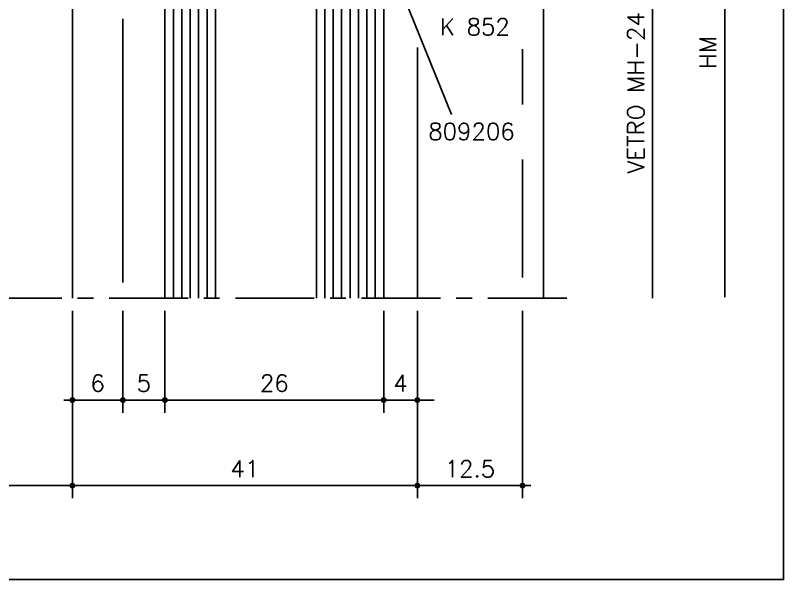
# Model space of a CAD drawing. Extents: x 0 to 4131, y -1600 to 527.
# Drawn here: x 808.7 to 900, y -640 to -572.9 of the extents above; entities that cross this region are included whole.
import ezdxf

# ---------------------------------------------------------------- set-up
doc = ezdxf.new("R2010")
doc.units = 0
doc.header["$LTSCALE"] = 7.5
doc.header["$MEASUREMENT"] = 0
doc.linetypes.add('CENTER', pattern=[2, 1.25, -0.25, 0.25, -0.25])
doc.layers.get('0').update_dxf_attribs({"linetype": 'CONTINUOUS'})
doc.layers.get('DEFPOINTS').update_dxf_attribs({"linetype": 'CONTINUOUS'})
for name, color, linetype in [('ASSI', 1, 'CENTER'), ('FINE', 7, 'CONTINUOUS'), ('MARCHIO', 7, 'CONTINUOUS'), ('QUOTE', 254, 'CONTINUOUS'), ('TRATTEGGI', 140, 'CONTINUOUS'), ('VETRO', 6, 'CONTINUOUS')]:
    doc.layers.add(name, color=color, linetype=linetype)
doc.styles.get("Standard").update_dxf_attribs({"font": 'romans.shx'})
doc.dimstyles.new('SCALA_1-1$0', dxfattribs={"dimtxt": 2, "dimasz": 1, "dimexe": 1.5, "dimexo": 1.5, "dimgap": 1, "dimtad": 3, "dimdsep": 46, "dimtxsty": 'Standard', "dimblk1": 'PUNTO', "dimblk2": 'PUNTO', "dimsah": 1, "dimcen": 0.09, "dimclrt": 2, "dimadec": 0, "dimazin": 0, "dimtfac": 0.7, "dimtmove": 0, "dimatfit": 3, "dimldrblk": 'PUNTO', "dimfxl": 1, "dimtolj": 2, "dimarcsym": 0})

# ---------------------------------------------------------------- blocks, each defined once
blk = doc.blocks.new('PUNTO')
blk.add_line((-1, 0), (1, 0))
at = {"const_width": 0.35}
blk.add_lwpolyline([(-0.175, 0, 1), (0.175, 0, 1)], format="xyb", close=True, dxfattribs=at)
blk = doc.blocks.new('*D299')
at = {"layer": 'DEFPOINTS', "color": 0, "transparency": 16777216}
for p in [(852.471, -606.558), (856.469, -606.558), (852.471, -618.658)]:
    blk.add_point(p, dxfattribs=at)
at = {"layer": 'QUOTE', "color": 0, "lineweight": -2, "transparency": 16777216}
for p, q in [((852.471, -608.058), (852.471, -620.158)), ((856.469, -608.058), (856.469, -620.158)), ((851.471, -618.658), (850.471, -618.658)), ((856.469, -618.658), (852.471, -618.658)), ((857.469, -618.658), (858.469, -618.658))]:
    blk.add_line(p, q, dxfattribs=at)
blk.add_blockref('PUNTO', (852.471, -618.658), dxfattribs=at)
at = {"layer": 'QUOTE', "color": 0, "lineweight": -2, "transparency": 16777216, "rotation": 180}
blk.add_blockref('PUNTO', (856.469, -618.658), dxfattribs=at)
at = {"layer": 'QUOTE', "color": 2, "transparency": 16777216, "insert": (854.47, -616.658), "char_height": 2, "attachment_point": 5}
blk.add_mtext('\\A2;4', dxfattribs=at)
blk = doc.blocks.new('*D300')
at = {"layer": 'DEFPOINTS', "color": 0, "transparency": 16777216}
for p in [(826.471, -606.558), (852.471, -606.558), (826.471, -618.658)]:
    blk.add_point(p, dxfattribs=at)
at = {"layer": 'QUOTE', "color": 0, "lineweight": -2, "transparency": 16777216}
for p, q in [((826.471, -608.058), (826.471, -620.158)), ((852.471, -608.058), (852.471, -620.158)), ((851.471, -618.658), (827.471, -618.658))]:
    blk.add_line(p, q, dxfattribs=at)
at = {"layer": 'QUOTE', "color": 0, "lineweight": -2, "transparency": 16777216, "rotation": 180}
blk.add_blockref('PUNTO', (826.471, -618.658), dxfattribs=at)
at = {"layer": 'QUOTE', "color": 0, "lineweight": -2, "transparency": 16777216}
blk.add_blockref('PUNTO', (852.471, -618.658), dxfattribs=at)
at = {"layer": 'QUOTE', "color": 2, "transparency": 16777216, "insert": (839.471, -616.658), "char_height": 2, "attachment_point": 5}
blk.add_mtext('\\A2;26', dxfattribs=at)
blk = doc.blocks.new('*D301')
at = {"layer": 'DEFPOINTS', "color": 0, "transparency": 16777216}
for p in [(821.471, -606.558), (826.471, -606.558), (821.471, -618.658)]:
    blk.add_point(p, dxfattribs=at)
at = {"layer": 'QUOTE', "color": 0, "lineweight": -2, "transparency": 16777216}
for p, q in [((821.471, -608.058), (821.471, -620.158)), ((826.471, -608.058), (826.471, -620.158)), ((825.471, -618.658), (822.471, -618.658))]:
    blk.add_line(p, q, dxfattribs=at)
at = {"layer": 'QUOTE', "color": 0, "lineweight": -2, "transparency": 16777216, "rotation": 180}
blk.add_blockref('PUNTO', (821.471, -618.658), dxfattribs=at)
at = {"layer": 'QUOTE', "color": 0, "lineweight": -2, "transparency": 16777216}
blk.add_blockref('PUNTO', (826.471, -618.658), dxfattribs=at)
at = {"layer": 'QUOTE', "color": 2, "transparency": 16777216, "insert": (823.971, -616.658), "char_height": 2, "attachment_point": 5}
blk.add_mtext('\\A2;5', dxfattribs=at)
blk = doc.blocks.new('*D302')
at = {"layer": 'DEFPOINTS', "color": 0, "transparency": 16777216}
for p in [(815.471, -606.558), (821.471, -606.558), (821.471, -618.658)]:
    blk.add_point(p, dxfattribs=at)
at = {"layer": 'QUOTE', "color": 0, "lineweight": -2, "transparency": 16777216}
for p, q in [((815.471, -608.058), (815.471, -620.158)), ((821.471, -608.058), (821.471, -620.158)), ((816.471, -618.658), (820.471, -618.658))]:
    blk.add_line(p, q, dxfattribs=at)
at = {"layer": 'QUOTE', "color": 0, "lineweight": -2, "transparency": 16777216, "rotation": 180}
blk.add_blockref('PUNTO', (815.471, -618.658), dxfattribs=at)
at = {"layer": 'QUOTE', "color": 0, "lineweight": -2, "transparency": 16777216}
blk.add_blockref('PUNTO', (821.471, -618.658), dxfattribs=at)
at = {"layer": 'QUOTE', "color": 2, "transparency": 16777216, "insert": (818.471, -616.658), "char_height": 2, "attachment_point": 5}
blk.add_mtext('\\A2;6', dxfattribs=at)
blk = doc.blocks.new('*D303')
at = {"layer": 'DEFPOINTS', "color": 0, "transparency": 16777216}
for p in [(815.471, -606.558), (856.469, -606.558), (815.471, -628.824)]:
    blk.add_point(p, dxfattribs=at)
at = {"layer": 'QUOTE', "color": 0, "lineweight": -2, "transparency": 16777216}
for p, q in [((815.471, -608.058), (815.471, -630.324)), ((856.469, -608.058), (856.469, -630.324)), ((855.469, -628.824), (816.471, -628.824))]:
    blk.add_line(p, q, dxfattribs=at)
at = {"layer": 'QUOTE', "color": 0, "lineweight": -2, "transparency": 16777216, "rotation": 180}
blk.add_blockref('PUNTO', (815.471, -628.824), dxfattribs=at)
at = {"layer": 'QUOTE', "color": 0, "lineweight": -2, "transparency": 16777216}
blk.add_blockref('PUNTO', (856.469, -628.824), dxfattribs=at)
at = {"layer": 'QUOTE', "color": 2, "transparency": 16777216, "insert": (835.97, -626.824), "char_height": 2, "attachment_point": 5}
blk.add_mtext('\\A2;41', dxfattribs=at)
blk = doc.blocks.new('*D304')
at = {"layer": 'DEFPOINTS', "color": 0, "transparency": 16777216}
for p in [(856.469, -606.558), (868.966, -606.558), (868.966, -628.824)]:
    blk.add_point(p, dxfattribs=at)
at = {"layer": 'QUOTE', "color": 0, "lineweight": -2, "transparency": 16777216}
for p, q in [((856.469, -608.058), (856.469, -630.324)), ((868.966, -608.058), (868.966, -630.324)), ((857.469, -628.824), (867.966, -628.824))]:
    blk.add_line(p, q, dxfattribs=at)
at = {"layer": 'QUOTE', "color": 0, "lineweight": -2, "transparency": 16777216, "rotation": 180}
blk.add_blockref('PUNTO', (856.469, -628.824), dxfattribs=at)
at = {"layer": 'QUOTE', "color": 0, "lineweight": -2, "transparency": 16777216}
blk.add_blockref('PUNTO', (868.966, -628.824), dxfattribs=at)
at = {"layer": 'QUOTE', "color": 2, "transparency": 16777216, "insert": (862.717, -626.824), "char_height": 2, "attachment_point": 5}
blk.add_mtext('\\A2;12.5', dxfattribs=at)
blk = doc.blocks.new('*D305')
at = {"layer": 'DEFPOINTS', "color": 0, "transparency": 16777216}
for p in [(710.469, -606.558), (815.471, -606.558), (710.469, -628.824)]:
    blk.add_point(p, dxfattribs=at)
at = {"layer": 'QUOTE', "color": 0, "lineweight": -2, "transparency": 16777216}
for p, q in [((710.469, -608.058), (710.469, -630.324)), ((815.471, -608.058), (815.471, -630.324)), ((814.471, -628.824), (711.469, -628.824))]:
    blk.add_line(p, q, dxfattribs=at)
at = {"layer": 'QUOTE', "color": 0, "lineweight": -2, "transparency": 16777216, "rotation": 180}
blk.add_blockref('PUNTO', (710.469, -628.824), dxfattribs=at)
at = {"layer": 'QUOTE', "color": 0, "lineweight": -2, "transparency": 16777216}
blk.add_blockref('PUNTO', (815.471, -628.824), dxfattribs=at)
at = {"layer": 'QUOTE', "color": 2, "transparency": 16777216, "insert": (762.97, -626.824), "char_height": 2, "attachment_point": 5}
blk.add_mtext('\\A2;105', dxfattribs=at)
blk = doc.blocks.new('*D308')
at = {"layer": 'DEFPOINTS', "color": 0, "transparency": 16777216}
for p in [(871.466, -557.751), (874.218, -606.558), (884.433, -606.558)]:
    blk.add_point(p, dxfattribs=at)
at = {"layer": 'QUOTE', "color": 0, "lineweight": -2, "transparency": 16777216}
for p, q in [((872.966, -557.751), (885.933, -557.751)), ((884.433, -557.751), (884.433, -606.558))]:
    blk.add_line(p, q, dxfattribs=at)
at = {"layer": 'QUOTE', "color": 2, "transparency": 16777216, "insert": (882.433, -582.154), "char_height": 2, "attachment_point": 5, "rotation": 90}
blk.add_mtext('\\A2;{\\Fromans.shx|c1;VETRO MH-24}', dxfattribs=at)
blk = doc.blocks.new('_None')
blk = doc.blocks.new('*D309')
at = {"layer": 'DEFPOINTS', "color": 0, "transparency": 16777216}
for p in [(874.443, -545.751), (874.443, -606.438), (892.996, -606.438)]:
    blk.add_point(p, dxfattribs=at)
at = {"layer": 'QUOTE', "color": 0, "lineweight": -2, "transparency": 16777216}
for p, q in [((875.943, -545.751), (894.496, -545.751)), ((892.996, -548.251), (892.996, -606.438))]:
    blk.add_line(p, q, dxfattribs=at)
at = {"layer": 'QUOTE', "color": 0, "transparency": 16777216}
blk.add_solid([(892.58, -548.251), (893.413, -548.251), (892.996, -545.751)], dxfattribs=at)
at = {"layer": 'QUOTE', "color": 2, "transparency": 16777216, "insert": (889.33, -577.345), "char_height": 2, "attachment_point": 5, "rotation": 90}
blk.add_mtext('\\A2;\\PHM', dxfattribs=at)

msp = doc.modelspace()

# ---------------------------------------------------------------- linework, layer by layer
at = {"layer": 'ASSI'}
msp.add_line((874.2179, -606.5577), (707.2097, -606.5577), dxfattribs=at)
at = {"layer": 'FINE'}
for p, q in [((871.466, -606.5577), (871.466, -491.6613)), ((815.4711, -570.7507), (815.4711, -577.0867)), ((856.4689, -576.7663), (856.4689, -606.5577)), ((815.4711, -577.0867), (815.4711, -606.5577))]:
    msp.add_line(p, q, dxfattribs=at)
at = {"layer": 'MARCHIO'}
msp.add_lwpolyline([(690, -640), (900, -640), (900, -343), (690, -343)], close=True, dxfattribs=at)
at = {"layer": 'QUOTE'}
for p, q in [((854.6477, -570.1634), (860.5357, -584.7373)), ((821.4711, -604.6911), (821.4711, -573.3623)), ((868.966, -583.5148), (868.966, -576.9559)), ((868.966, -590.0738), (868.966, -604.0913))]:
    msp.add_line(p, q, dxfattribs=at)
at = {"layer": 'TRATTEGGI'}
for p, q in [((827.4711, -557.7507), (827.4711, -606.5577)), ((828.4711, -557.7507), (828.4711, -606.5577)), ((829.4711, -557.7507), (829.4711, -606.5577)), ((830.4711, -557.7507), (830.4711, -606.5577)), ((831.4711, -557.7507), (831.4711, -606.5577)), ((845.4711, -557.7507), (845.4711, -606.5577)), ((846.4711, -557.7507), (846.4711, -606.5577)), ((847.4711, -557.7507), (847.4711, -606.5577)), ((848.4711, -557.7507), (848.4711, -606.5577)), ((849.4711, -557.7507), (849.4711, -606.5577)), ((850.4711, -557.7507), (850.4711, -606.5577)), ((851.4711, -557.7507), (851.4711, -606.5577))]:
    msp.add_line(p, q, dxfattribs=at)
at = {"layer": 'VETRO'}
for p, q in [((832.4711, -557.7507), (832.4711, -606.5577)), ((844.4711, -557.7507), (844.4711, -606.5577))]:
    msp.add_line(p, q, dxfattribs=at)
msp.add_lwpolyline([(852.4711, -606.5577), (852.4711, -558.7507), (851.4711, -557.7507), (827.4711, -557.7507), (826.4711, -558.7507), (826.4711, -606.5577)], dxfattribs=at)

# ---------------------------------------------------------------- texts
at = {"layer": 'QUOTE', "color": 2}
for s, p in [('K 852', (859.1463, -575.2956)), ('809206', (857.756, -587.7321))]:
    msp.add_text(s, height=2, dxfattribs=at).set_placement(p)

# ---------------------------------------------------------------- dimensions: what is measured, and where the dimension line sits
at = {"layer": 'QUOTE'}
for base, p1, p2, text, override, picture, middle in [((892.9965, -606.4383), (874.4429, -545.7507), (874.4429, -606.4383), '\\PHM', {"dimasz": 2.5, "dimblk2": 'None', "dimse2": 1}, '*D309', (889.3298, -577.3445)), ((884.4333, -606.5577), (871.466, -557.7507), (874.2179, -606.5577), '{\\Fromans.shx|c1;VETRO MH-24}', {"dimasz": 2.5, "dimblk1": 'None', "dimblk2": 'None', "dimse2": 1}, '*D308', (882.4333, -582.1542))]:
    dim = msp.add_linear_dim(base=base, p1=p1, p2=p2, angle=90, text=text, dimstyle='SCALA_1-1$0', override=override, dxfattribs=at)
    dim.commit()
    dim.dimension.update_dxf_attribs({"geometry": picture, "text_midpoint": middle})
for base, p1, p2, picture, middle in [((710.469, -628.8237), (815.4711, -606.5577), (710.469, -606.5577), '*D305', (762.9701, -626.8237)), ((821.4711, -618.6575), (815.4711, -606.5577), (821.4711, -606.5577), '*D302', (818.4711, -616.6575)), ((815.4711, -628.8237), (856.4689, -606.5577), (815.4711, -606.5577), '*D303', (835.97, -626.8237)), ((821.4711, -618.6575), (826.4711, -606.5577), (821.4711, -606.5577), '*D301', (823.9711, -616.6575)), ((826.4711, -618.6575), (852.4711, -606.5577), (826.4711, -606.5577), '*D300', (839.4711, -616.6575)), ((852.4711, -618.6575), (856.4689, -606.5577), (852.4711, -606.5577), '*D299', (854.47, -616.6575)), ((868.966, -628.8237), (856.4689, -606.5577), (868.966, -606.5577), '*D304', (862.7175, -626.8237))]:
    dim = msp.add_linear_dim(base=base, p1=p1, p2=p2, dimstyle='SCALA_1-1$0', dxfattribs=at)
    dim.commit()
    dim.dimension.update_dxf_attribs({"geometry": picture, "text_midpoint": middle})

doc.saveas('drawing.dxf')
